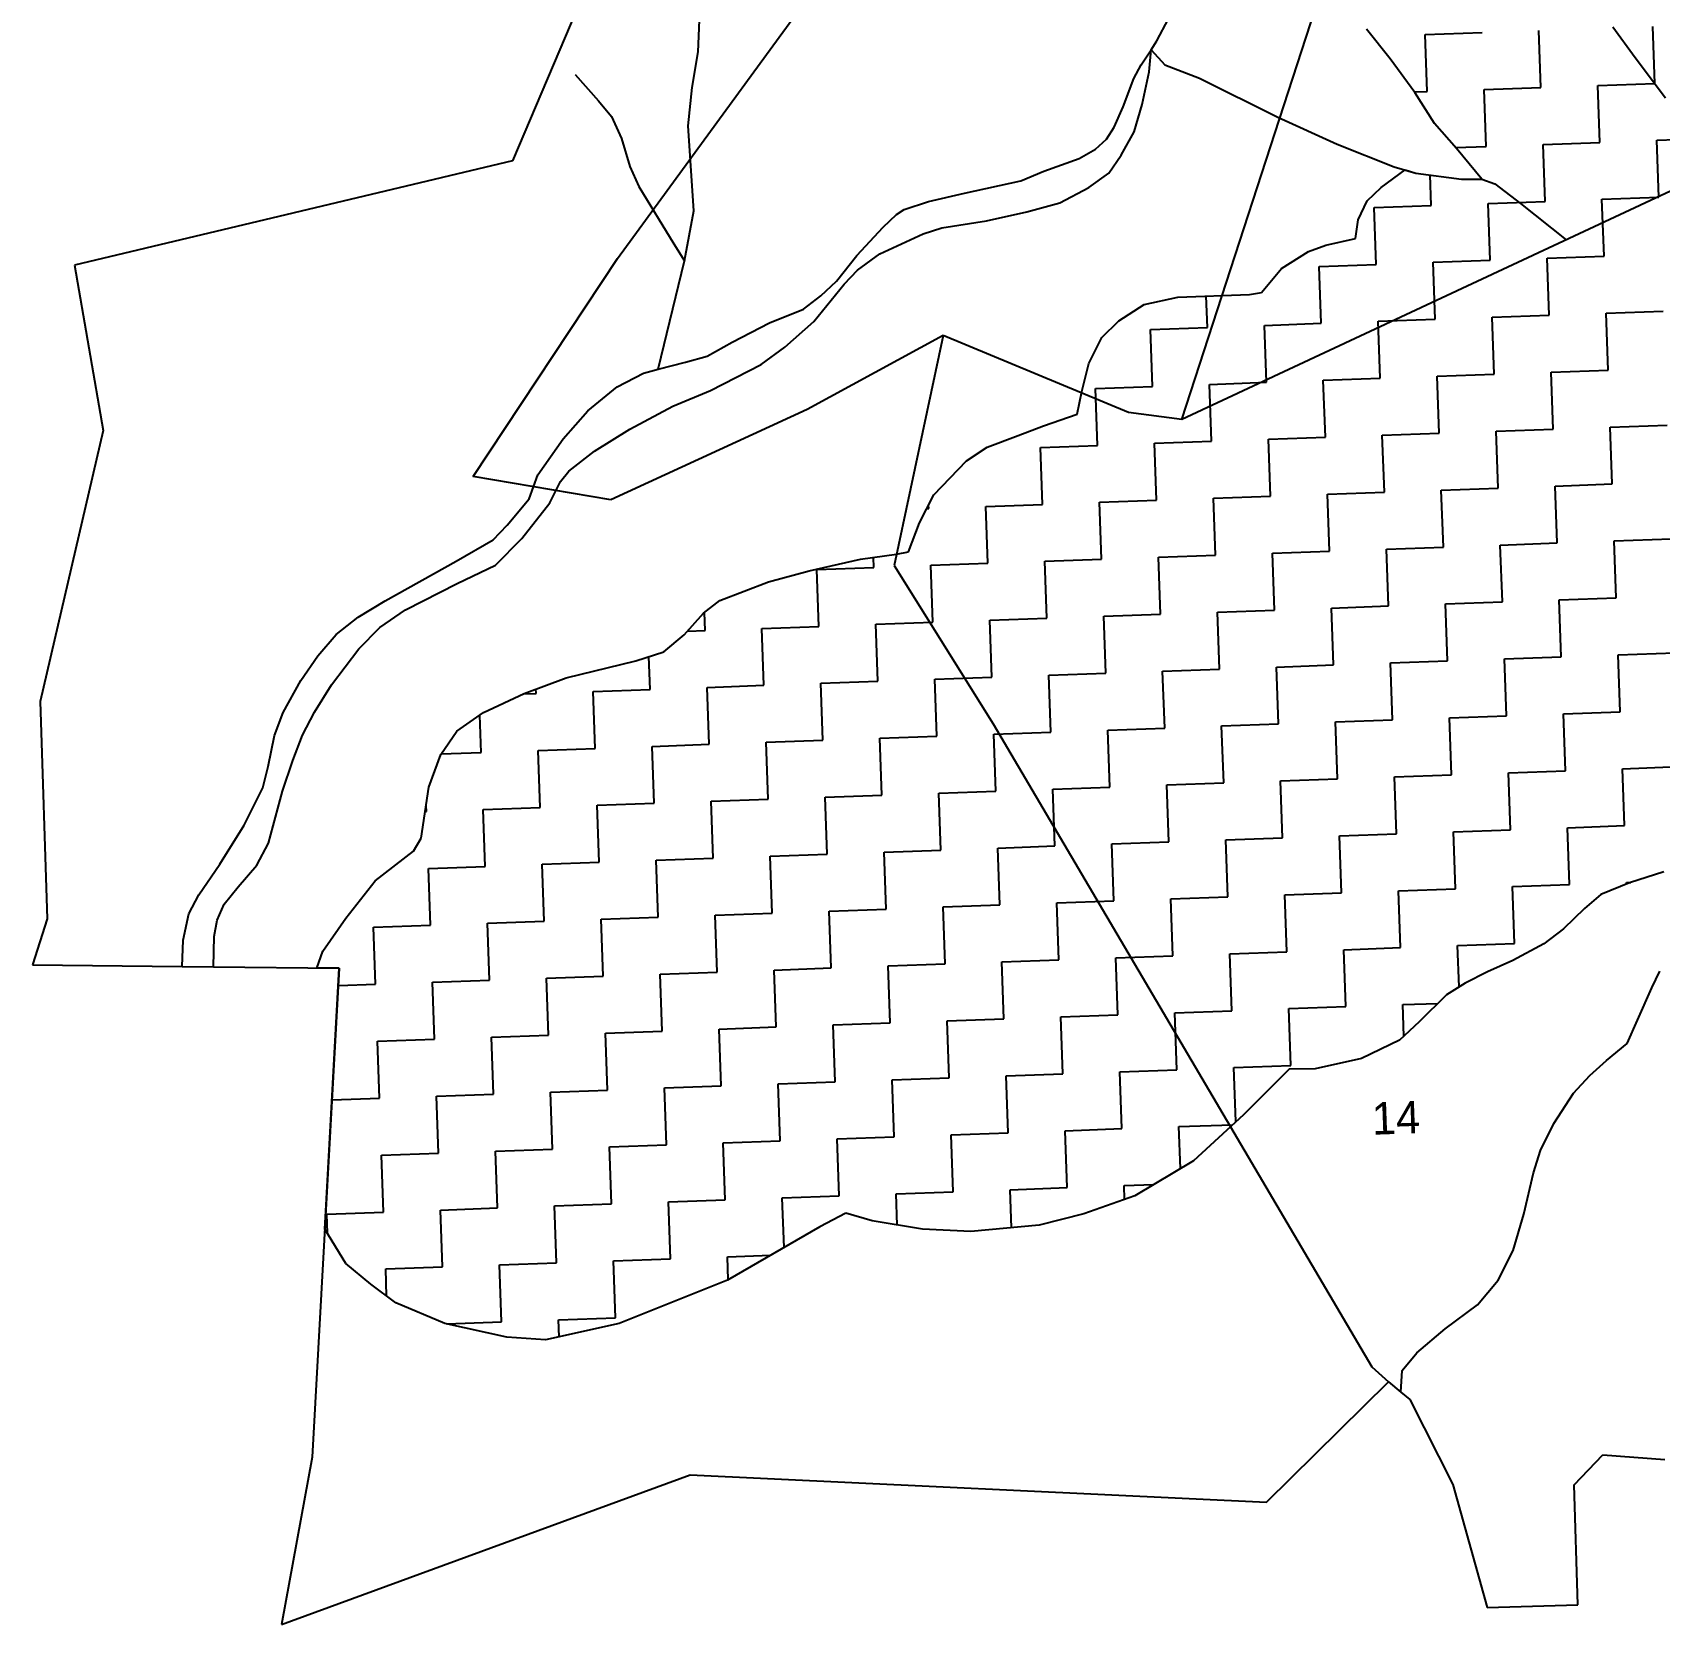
# Model space of a CAD drawing. Header units: metres. Extents: x 267220 to 268866, y 2134324 to 2136627.
# Drawn here: x 267843.1 to 268275.5, y 2134813.9 to 2135237.1 of the extents above; entities that cross this region are included whole.
import ezdxf

# ---------------------------------------------------------------- set-up
doc = ezdxf.new("R2010")
doc.units = ezdxf.units.M
for name, color, linetype in [('LINE_WATER', 4, 'Continuous'), ('POLY_HATCH', 12, 'Continuous'), ('POLY_PARCEL', 6, 'Continuous'), ('TEXT_PARCEL', 7, 'Continuous'), ('V_BOUND_LINE', 7, 'Continuous')]:
    doc.layers.add(name, color=color, linetype=linetype)
doc.styles.add('TEXT_MAP', font='')
doc.styles.get('TEXT_MAP').set_extended_font_data('Kruti Dev 050')

msp = doc.modelspace()

# ---------------------------------------------------------------- linework, layer by layer
at = {"layer": 'LINE_WATER'}
for p, q in [((268019.96, 2135231.97), (268020.76, 2135250.24)), ((268141.9, 2135234.82), (268144.95, 2135240.71)), ((268263.05, 2135238.61), (268268.97, 2135230.39)), ((268140.35, 2135232.47), (268141.9, 2135234.82)), ((268018.36, 2135222.49), (268019.96, 2135231.97)), ((268137.69, 2135228.45), (268140.35, 2135232.47)), ((268139.88, 2135226.61), (268140.35, 2135232.47)), ((268140.35, 2135232.47), (268144.05, 2135228.44)), ((268268.97, 2135230.39), (268277.09, 2135219.67)), ((267987.27, 2135225.92), (267993.47, 2135218.87)), ((268135.74, 2135224.82), (268137.69, 2135228.45)), ((268137.95, 2135217.97), (268139.88, 2135226.61)), ((268144.05, 2135228.44), (268153.26, 2135224.91)), ((268017.28, 2135212.3), (268018.36, 2135222.49)), ((268132.9, 2135217.31), (268135.74, 2135224.82)), ((268153.26, 2135224.91), (268174.01, 2135214.59)), ((267993.47, 2135218.87), (267996.93, 2135214.7)), ((268130.57, 2135211.9), (268132.9, 2135217.31)), ((268135.83, 2135210.64), (268137.95, 2135217.97)), ((267996.93, 2135214.7), (267999.62, 2135208.85)), ((268174.01, 2135214.59), (268189.78, 2135207.37)), ((267999.62, 2135208.85), (268001.86, 2135201.49)), ((268018.81, 2135189.64), (268017.28, 2135212.3)), ((268125.59, 2135206.09), (268128.46, 2135208.71)), ((268128.46, 2135208.71), (268130.57, 2135211.9)), ((268132.36, 2135204.45), (268135.83, 2135210.64)), ((268121.23, 2135203.57), (268125.59, 2135206.09)), ((268129.1, 2135199.72), (268132.36, 2135204.45)), ((268189.78, 2135207.37), (268204.99, 2135201.33)), ((268001.86, 2135201.49), (268004.2, 2135196.12)), ((268105.74, 2135197.6), (268111.87, 2135200.19)), ((268111.87, 2135200.19), (268121.23, 2135203.57)), ((268123.83, 2135195.91), (268129.1, 2135199.72)), ((268204.99, 2135201.33), (268210.73, 2135199.71)), ((268210.73, 2135199.71), (268222.82, 2135198.1)), ((268004.2, 2135196.12), (268013.51, 2135180.93)), ((268090.73, 2135194.4), (268105.74, 2135197.6)), ((268116.06, 2135191.8), (268123.83, 2135195.91)), ((268222.82, 2135198.1), (268228.28, 2135198.07)), ((268228.28, 2135198.07), (268231.73, 2135196.83)), ((268231.73, 2135196.83), (268238.5, 2135191.62)), ((268074.74, 2135189.98), (268081.18, 2135192.13)), ((268081.18, 2135192.13), (268090.73, 2135194.4)), ((268107.31, 2135189.38), (268116.06, 2135191.8)), ((268238.5, 2135191.62), (268250.66, 2135181.92)), ((268016.32, 2135176.33), (268018.81, 2135189.64)), ((268069.12, 2135185.33), (268072.71, 2135188.72)), ((268072.71, 2135188.72), (268074.74, 2135189.98)), ((268084.77, 2135185.15), (268096.57, 2135187.02)), ((268096.57, 2135187.02), (268107.31, 2135189.38)), ((268062.13, 2135177.83), (268069.12, 2135185.33)), ((268068.26, 2135178.23), (268079.81, 2135183.52)), ((268079.81, 2135183.52), (268084.77, 2135185.15)), ((268013.51, 2135180.93), (268016.32, 2135176.33)), ((268062.35, 2135173.93), (268068.26, 2135178.23)), ((268009.34, 2135147.56), (268016.32, 2135176.33)), ((268056.74, 2135170.97), (268062.13, 2135177.83)), ((268058.79, 2135170.18), (268062.35, 2135173.93)), ((268050.7, 2135160.26), (268058.79, 2135170.18)), ((268052.58, 2135167.11), (268056.74, 2135170.97)), ((268047.97, 2135163.54), (268052.58, 2135167.11)), ((268038.91, 2135159.89), (268047.97, 2135163.54)), ((268029.01, 2135154.79), (268038.91, 2135159.89)), ((268043.03, 2135153.4), (268050.7, 2135160.26)), ((268022.33, 2135151), (268029.01, 2135154.79)), ((268036.73, 2135148.82), (268043.03, 2135153.4)), ((268009.34, 2135147.56), (268016.6, 2135149.46)), ((268016.6, 2135149.46), (268022.33, 2135151)), ((268023.26, 2135141.88), (268036.73, 2135148.82)), ((267998.46, 2135142.89), (268005.44, 2135146.54)), ((268005.44, 2135146.54), (268009.34, 2135147.56)), ((267990.68, 2135136.54), (267998.46, 2135142.89)), ((268013.25, 2135137.7), (268023.26, 2135141.88)), ((267984.13, 2135129.04), (267990.68, 2135136.54)), ((268001.86, 2135131.62), (268013.25, 2135137.7)), ((267992.44, 2135125.81), (268001.86, 2135131.62)), ((267977.36, 2135119.47), (267984.13, 2135129.04)), ((267985.64, 2135120.43), (267992.44, 2135125.81)), ((267975.07, 2135113.09), (267977.36, 2135119.47)), ((267980.53, 2135112.07), (267983.36, 2135117.71)), ((267983.36, 2135117.71), (267985.64, 2135120.43)), ((267969.24, 2135106.07), (267975.07, 2135113.09)), ((267973.08, 2135102.57), (267980.53, 2135112.07)), ((267965.53, 2135102.23), (267969.24, 2135106.07)), ((267955.65, 2135096.55), (267965.53, 2135102.23)), ((267966.08, 2135095.47), (267973.08, 2135102.57)), ((267936.76, 2135085.95), (267955.65, 2135096.55)), ((267955.96, 2135090.62), (267966.08, 2135095.47)), ((267942.23, 2135083.61), (267955.96, 2135090.62)), ((267929.65, 2135081.69), (267936.76, 2135085.95)), ((267935.41, 2135078.88), (267942.23, 2135083.61)), ((267923.74, 2135077.04), (267929.65, 2135081.69)), ((267929.81, 2135073.27), (267935.41, 2135078.88)), ((267918.91, 2135071.38), (267923.74, 2135077.04)), ((267914.4, 2135064.78), (267918.91, 2135071.38)), ((267922.5, 2135063.65), (267929.81, 2135073.27)), ((267909.66, 2135056.31), (267914.4, 2135064.78)), ((267918.01, 2135056.37), (267922.5, 2135063.65)), ((267907.36, 2135050.16), (267909.66, 2135056.31)), ((267914.8, 2135050.32), (267918.01, 2135056.37)), ((267905.73, 2135041.95), (267907.36, 2135050.16)), ((267912.27, 2135043.57), (267914.8, 2135050.32)), ((267904.3, 2135036.27), (267905.73, 2135041.95)), ((267909.52, 2135035.43), (267912.27, 2135043.57)), ((267899.32, 2135026.32), (267904.3, 2135036.27)), ((267905.8, 2135021.59), (267909.52, 2135035.43)), ((267892.87, 2135016.01), (267899.32, 2135026.32)), ((267902.71, 2135015.68), (267905.8, 2135021.59)), ((267887.24, 2135007.81), (267892.87, 2135016.01)), ((267897.77, 2135009.96), (267902.71, 2135015.68)), ((267893.98, 2135005.34), (267897.77, 2135009.96)), ((267884.6, 2135002.83), (267887.24, 2135007.81)), ((267892.15, 2135001.12), (267893.98, 2135005.34)), ((267883.07, 2134995.81), (267884.6, 2135002.83)), ((267891.38, 2134996.75), (267892.15, 2135001.12)), ((267891.15, 2134988.68), (267891.38, 2134996.75)), ((267882.88, 2134988.78), (267883.07, 2134995.81)), ((268273.4, 2134983.08), (268275.59, 2134987.58)), ((268269.61, 2134974.55), (268273.4, 2134983.08)), ((268266.88, 2134968.32), (268269.61, 2134974.55)), ((268261.37, 2134963.81), (268266.88, 2134968.32)), ((268256.97, 2134959.79), (268261.37, 2134963.81)), ((268252.59, 2134955.09), (268256.97, 2134959.79)), ((268247.42, 2134947.07), (268252.59, 2134955.09)), ((268243.82, 2134939.91), (268247.42, 2134947.07)), ((268241.99, 2134933.94), (268243.82, 2134939.91)), ((268239.43, 2134922.95), (268241.99, 2134933.94)), ((268236.59, 2134913.31), (268239.43, 2134922.95)), ((268232.56, 2134905.44), (268236.59, 2134913.31)), ((268227.11, 2134898.89), (268232.56, 2134905.44)), ((268218.48, 2134892.45), (268227.11, 2134898.89)), ((268210.99, 2134886.06), (268218.48, 2134892.45)), ((268207.06, 2134881.37), (268210.99, 2134886.06)), ((268206.77, 2134875.64), (268207.06, 2134881.37))]:
    msp.add_line(p, q, dxfattribs=at)
at = {"layer": 'POLY_HATCH', "linetype": 'Continuous'}
for p, q in [((268274.25, 2135223.55), (268273.71, 2135238.69)), ((268213.16, 2135236.52), (268228.3, 2135237.06)), ((268213.7, 2135221.39), (268213.16, 2135236.52)), ((268243.97, 2135222.47), (268243.43, 2135237.6)), ((268210.33, 2135221.27), (268213.7, 2135221.39)), ((268228.84, 2135221.93), (268243.97, 2135222.47)), ((268229.38, 2135206.79), (268228.84, 2135221.93)), ((268259.11, 2135223.01), (268274.25, 2135223.55)), ((268259.65, 2135207.87), (268259.11, 2135223.01)), ((268274.79, 2135208.41), (268289.92, 2135208.95)), ((268275.33, 2135193.28), (268274.79, 2135208.41)), ((268221.3, 2135206.5), (268229.38, 2135206.79)), ((268244.52, 2135207.33), (268259.65, 2135207.87)), ((268245.06, 2135192.19), (268244.52, 2135207.33)), ((268214.78, 2135191.11), (268214.49, 2135199.21)), ((268199.65, 2135190.57), (268214.78, 2135191.11)), ((268229.92, 2135191.65), (268245.06, 2135192.19)), ((268230.46, 2135176.52), (268229.92, 2135191.65)), ((268260.19, 2135192.74), (268275.33, 2135193.28)), ((268260.73, 2135177.6), (268260.19, 2135192.74)), ((268200.19, 2135175.44), (268199.65, 2135190.57)), ((268185.05, 2135174.89), (268200.19, 2135175.44)), ((268185.59, 2135159.76), (268185.05, 2135174.89)), ((268215.32, 2135175.98), (268230.46, 2135176.52)), ((268215.87, 2135160.84), (268215.32, 2135175.98)), ((268245.6, 2135177.06), (268260.73, 2135177.6)), ((268246.14, 2135161.92), (268245.6, 2135177.06)), ((268155.32, 2135158.68), (268155.02, 2135166.97)), ((268200.73, 2135160.3), (268215.87, 2135160.84)), ((268231, 2135161.38), (268246.14, 2135161.92)), ((268231.54, 2135146.24), (268231, 2135161.38)), ((268261.27, 2135162.46), (268276.41, 2135163)), ((268261.82, 2135147.33), (268261.27, 2135162.46)), ((268140.18, 2135158.13), (268155.32, 2135158.68)), ((268140.72, 2135143), (268140.18, 2135158.13)), ((268170.46, 2135159.22), (268185.59, 2135159.76)), ((268171, 2135144.08), (268170.46, 2135159.22)), ((268201.27, 2135145.16), (268200.73, 2135160.3)), ((268155.86, 2135143.54), (268171, 2135144.08)), ((268156.4, 2135128.4), (268155.86, 2135143.54)), ((268186.13, 2135144.62), (268201.27, 2135145.16)), ((268186.67, 2135129.48), (268186.13, 2135144.62)), ((268216.41, 2135145.7), (268231.54, 2135146.24)), ((268216.95, 2135130.57), (268216.41, 2135145.7)), ((268246.68, 2135146.79), (268261.82, 2135147.33)), ((268247.22, 2135131.65), (268246.68, 2135146.79)), ((268125.59, 2135142.46), (268140.72, 2135143)), ((268126.13, 2135127.32), (268125.59, 2135142.46)), ((268201.81, 2135130.03), (268216.95, 2135130.57)), ((268232.08, 2135131.11), (268247.22, 2135131.65)), ((268232.62, 2135115.97), (268232.08, 2135131.11)), ((268262.36, 2135132.19), (268277.49, 2135132.73)), ((268262.9, 2135117.05), (268262.36, 2135132.19)), ((268095.84, 2135126.24), (268095.85, 2135126.24)), ((268095.85, 2135126.24), (268095.85, 2135126.25)), ((268110.99, 2135126.78), (268126.13, 2135127.32)), ((268111.53, 2135111.64), (268110.99, 2135126.78)), ((268141.26, 2135127.86), (268156.4, 2135128.4)), ((268141.81, 2135112.73), (268141.26, 2135127.86)), ((268171.54, 2135128.94), (268186.67, 2135129.48)), ((268172.08, 2135113.81), (268171.54, 2135128.94)), ((268202.35, 2135114.89), (268201.81, 2135130.03)), ((268156.94, 2135113.27), (268172.08, 2135113.81)), ((268157.48, 2135098.13), (268156.94, 2135113.27)), ((268187.22, 2135114.35), (268202.35, 2135114.89)), ((268187.76, 2135099.21), (268187.22, 2135114.35)), ((268217.49, 2135115.43), (268232.62, 2135115.97)), ((268218.03, 2135100.29), (268217.49, 2135115.43)), ((268247.76, 2135116.51), (268262.9, 2135117.05)), ((268248.3, 2135101.38), (268247.76, 2135116.51)), ((268080.8, 2135110.55), (268081.26, 2135110.56)), ((268081.26, 2135110.56), (268081.23, 2135111.38)), ((268096.4, 2135111.1), (268111.53, 2135111.64)), ((268096.94, 2135095.97), (268096.4, 2135111.1)), ((268126.67, 2135112.18), (268141.81, 2135112.73)), ((268127.21, 2135097.05), (268126.67, 2135112.18)), ((268202.89, 2135099.75), (268218.03, 2135100.29)), ((268233.17, 2135100.83), (268248.3, 2135101.38)), ((268233.71, 2135085.7), (268233.17, 2135100.83)), ((268263.44, 2135101.92), (268278.58, 2135102.46)), ((268263.98, 2135086.78), (268263.44, 2135101.92)), ((268066.66, 2135094.88), (268066.57, 2135097.52)), ((268081.8, 2135095.43), (268096.94, 2135095.97)), ((268112.07, 2135096.51), (268127.21, 2135097.05)), ((268112.61, 2135081.37), (268112.07, 2135096.51)), ((268142.35, 2135097.59), (268157.48, 2135098.13)), ((268142.89, 2135082.45), (268142.35, 2135097.59)), ((268172.62, 2135098.67), (268187.76, 2135099.21)), ((268173.16, 2135083.53), (268172.62, 2135098.67)), ((268203.43, 2135084.62), (268202.89, 2135099.75)), ((268051.53, 2135094.34), (268066.66, 2135094.88)), ((268052.07, 2135079.21), (268051.53, 2135094.34)), ((268082.34, 2135080.29), (268081.8, 2135095.43)), ((268021.8, 2135078.12), (268021.63, 2135082.89)), ((268158.02, 2135082.99), (268173.16, 2135083.53)), ((268158.56, 2135067.86), (268158.02, 2135082.99)), ((268188.3, 2135084.08), (268203.43, 2135084.62)), ((268188.84, 2135068.94), (268188.3, 2135084.08)), ((268218.57, 2135085.16), (268233.71, 2135085.7)), ((268219.11, 2135070.02), (268218.57, 2135085.16)), ((268248.84, 2135086.24), (268263.98, 2135086.78)), ((268249.38, 2135071.1), (268248.84, 2135086.24)), ((268036.93, 2135078.67), (268052.07, 2135079.21)), ((268037.47, 2135063.53), (268036.93, 2135078.67)), ((268067.2, 2135079.75), (268082.34, 2135080.29)), ((268067.75, 2135064.61), (268067.2, 2135079.75)), ((268097.48, 2135080.83), (268112.61, 2135081.37)), ((268098.02, 2135065.69), (268097.48, 2135080.83)), ((268127.75, 2135081.91), (268142.89, 2135082.45)), ((268128.29, 2135066.77), (268127.75, 2135081.91)), ((268017.14, 2135077.96), (268021.8, 2135078.12)), ((268007.2, 2135062.45), (268006.89, 2135071.19)), ((268203.97, 2135069.48), (268219.11, 2135070.02)), ((268234.25, 2135070.56), (268249.38, 2135071.1)), ((268234.79, 2135055.43), (268234.25, 2135070.56)), ((268264.52, 2135071.64), (268279.66, 2135072.18)), ((268265.06, 2135056.51), (268264.52, 2135071.64)), ((268082.88, 2135065.15), (268098.02, 2135065.69)), ((268113.16, 2135066.23), (268128.29, 2135066.77)), ((268113.7, 2135051.1), (268113.16, 2135066.23)), ((268143.43, 2135067.32), (268158.56, 2135067.86)), ((268143.97, 2135052.18), (268143.43, 2135067.32)), ((268173.7, 2135068.4), (268188.84, 2135068.94)), ((268174.24, 2135053.26), (268173.7, 2135068.4)), ((268204.52, 2135054.34), (268203.97, 2135069.48)), ((267973.37, 2135061.24), (267976.93, 2135061.37)), ((267976.93, 2135061.37), (267976.88, 2135062.57)), ((267992.06, 2135061.91), (268007.2, 2135062.45)), ((267992.6, 2135046.77), (267992.06, 2135061.91)), ((268022.34, 2135062.99), (268037.47, 2135063.53)), ((268022.88, 2135047.85), (268022.34, 2135062.99)), ((268052.61, 2135064.07), (268067.75, 2135064.61)), ((268053.15, 2135048.93), (268052.61, 2135064.07)), ((268083.42, 2135050.02), (268082.88, 2135065.15)), ((267962.33, 2135045.69), (267961.98, 2135055.62)), ((268159.11, 2135052.72), (268174.24, 2135053.26)), ((268159.65, 2135037.58), (268159.11, 2135052.72)), ((268189.38, 2135053.8), (268204.52, 2135054.34)), ((268189.92, 2135038.67), (268189.38, 2135053.8)), ((268219.65, 2135054.88), (268234.79, 2135055.43)), ((268220.19, 2135039.75), (268219.65, 2135054.88)), ((268249.92, 2135055.97), (268265.06, 2135056.51)), ((268250.47, 2135040.83), (268249.92, 2135055.97)), ((268038.01, 2135048.39), (268053.15, 2135048.93)), ((268038.55, 2135033.26), (268038.01, 2135048.39)), ((268068.29, 2135049.47), (268083.42, 2135050.02)), ((268068.83, 2135034.34), (268068.29, 2135049.47)), ((268098.56, 2135050.56), (268113.7, 2135051.1)), ((268099.1, 2135035.42), (268098.56, 2135050.56)), ((268128.83, 2135051.64), (268143.97, 2135052.18)), ((268129.37, 2135036.5), (268128.83, 2135051.64)), ((267951.64, 2135045.31), (267962.33, 2135045.69)), ((267977.47, 2135046.23), (267992.6, 2135046.77)), ((267978.01, 2135031.09), (267977.47, 2135046.23)), ((268007.74, 2135047.31), (268022.88, 2135047.85)), ((268008.28, 2135032.17), (268007.74, 2135047.31)), ((268205.06, 2135039.21), (268220.19, 2135039.75)), ((268235.33, 2135040.29), (268250.47, 2135040.83)), ((268235.87, 2135025.15), (268235.33, 2135040.29)), ((268265.6, 2135041.37), (268280.74, 2135041.91)), ((268266.14, 2135026.23), (268265.6, 2135041.37)), ((268083.96, 2135034.88), (268099.1, 2135035.42)), ((268114.24, 2135035.96), (268129.37, 2135036.5)), ((268114.78, 2135020.82), (268114.24, 2135035.96)), ((268144.51, 2135037.04), (268159.65, 2135037.58)), ((268145.05, 2135021.91), (268144.51, 2135037.04)), ((268174.78, 2135038.12), (268189.92, 2135038.67)), ((268175.32, 2135022.99), (268174.78, 2135038.12)), ((268205.6, 2135024.07), (268205.06, 2135039.21)), ((267947.74, 2135030.01), (267947.68, 2135031.59)), ((267962.87, 2135030.55), (267978.01, 2135031.09)), ((267993.15, 2135031.63), (268008.28, 2135032.17)), ((267993.69, 2135016.5), (267993.15, 2135031.63)), ((268023.42, 2135032.72), (268038.55, 2135033.26)), ((268023.96, 2135017.58), (268023.42, 2135032.72)), ((268053.69, 2135033.8), (268068.83, 2135034.34)), ((268054.23, 2135018.66), (268053.69, 2135033.8)), ((268084.51, 2135019.74), (268083.96, 2135034.88)), ((267947.43, 2135030), (267947.74, 2135030.01)), ((267963.41, 2135015.41), (267962.87, 2135030.55)), ((268160.19, 2135022.45), (268175.32, 2135022.99)), ((268160.73, 2135007.31), (268160.19, 2135022.45)), ((268190.46, 2135023.53), (268205.6, 2135024.07)), ((268191, 2135008.39), (268190.46, 2135023.53)), ((268220.73, 2135024.61), (268235.87, 2135025.15)), ((268221.27, 2135009.47), (268220.73, 2135024.61)), ((268251.01, 2135025.69), (268266.14, 2135026.23)), ((268251.55, 2135010.56), (268251.01, 2135025.69)), ((268039.1, 2135018.12), (268054.23, 2135018.66)), ((268039.64, 2135002.98), (268039.1, 2135018.12)), ((268069.37, 2135019.2), (268084.51, 2135019.74)), ((268069.91, 2135004.07), (268069.37, 2135019.2)), ((268099.64, 2135020.28), (268114.78, 2135020.82)), ((268100.18, 2135005.15), (268099.64, 2135020.28)), ((268129.91, 2135021.37), (268145.05, 2135021.91)), ((268130.46, 2135006.23), (268129.91, 2135021.37)), ((267948.28, 2135014.87), (267963.41, 2135015.41)), ((267948.82, 2134999.74), (267948.28, 2135014.87)), ((267978.55, 2135015.96), (267993.69, 2135016.5)), ((267979.09, 2135000.82), (267978.55, 2135015.96)), ((268008.82, 2135017.04), (268023.96, 2135017.58)), ((268009.36, 2135001.9), (268008.82, 2135017.04)), ((268206.14, 2135008.93), (268221.27, 2135009.47)), ((268236.41, 2135010.02), (268251.55, 2135010.56)), ((268236.95, 2134994.88), (268236.41, 2135010.02)), ((268266.68, 2135011.1), (268267.88, 2135011.14)), ((268266.7, 2135010.7), (268266.68, 2135011.1)), ((268085.05, 2135004.61), (268100.18, 2135005.15)), ((268115.32, 2135005.69), (268130.46, 2135006.23)), ((268115.86, 2134990.55), (268115.32, 2135005.69)), ((268145.59, 2135006.77), (268160.73, 2135007.31)), ((268146.13, 2134991.63), (268145.59, 2135006.77)), ((268175.87, 2135007.85), (268191, 2135008.39)), ((268176.41, 2134992.72), (268175.87, 2135007.85)), ((268206.68, 2134993.8), (268206.14, 2135008.93)), ((267963.95, 2135000.28), (267979.09, 2135000.82)), ((267994.23, 2135001.36), (268009.36, 2135001.9)), ((267994.77, 2134986.22), (267994.23, 2135001.36)), ((268024.5, 2135002.44), (268039.64, 2135002.98)), ((268025.04, 2134987.31), (268024.5, 2135002.44)), ((268054.77, 2135003.52), (268069.91, 2135004.07)), ((268055.31, 2134988.39), (268054.77, 2135003.52)), ((268085.59, 2134989.47), (268085.05, 2135004.61)), ((267933.68, 2134999.2), (267948.82, 2134999.74)), ((267934.22, 2134984.06), (267933.68, 2134999.2)), ((267964.5, 2134985.14), (267963.95, 2135000.28)), ((268161.27, 2134992.17), (268176.41, 2134992.72)), ((268161.81, 2134977.04), (268161.27, 2134992.17)), ((268191.54, 2134993.26), (268206.68, 2134993.8)), ((268192.08, 2134978.12), (268191.54, 2134993.26)), ((268221.82, 2134994.34), (268236.95, 2134994.88)), ((268222.21, 2134983.35), (268221.82, 2134994.34)), ((268040.18, 2134987.85), (268055.31, 2134988.39)), ((268040.72, 2134972.71), (268040.18, 2134987.85)), ((268070.45, 2134988.93), (268085.59, 2134989.47)), ((268070.99, 2134973.79), (268070.45, 2134988.93)), ((268100.72, 2134990.01), (268115.86, 2134990.55)), ((268101.26, 2134974.87), (268100.72, 2134990.01)), ((268131, 2134991.09), (268146.13, 2134991.63)), ((268131.54, 2134975.96), (268131, 2134991.09)), ((267924.35, 2134983.71), (267934.22, 2134984.06)), ((267949.36, 2134984.6), (267964.5, 2134985.14)), ((267949.9, 2134969.46), (267949.36, 2134984.6)), ((267979.63, 2134985.68), (267994.77, 2134986.22)), ((267980.17, 2134970.55), (267979.63, 2134985.68)), ((268009.9, 2134986.76), (268025.04, 2134987.31)), ((268010.45, 2134971.63), (268009.9, 2134986.76)), ((268207.22, 2134978.66), (268216.57, 2134978.99)), ((268086.13, 2134974.33), (268101.26, 2134974.87)), ((268116.4, 2134975.41), (268131.54, 2134975.96)), ((268116.94, 2134960.28), (268116.4, 2134975.41)), ((268146.67, 2134976.5), (268161.81, 2134977.04)), ((268147.22, 2134961.36), (268146.67, 2134976.5)), ((268176.95, 2134977.58), (268192.08, 2134978.12)), ((268177.49, 2134962.44), (268176.95, 2134977.58)), ((268207.52, 2134970.26), (268207.22, 2134978.66)), ((267965.04, 2134970.01), (267980.17, 2134970.55)), ((267995.31, 2134971.09), (268010.45, 2134971.63)), ((267995.85, 2134955.95), (267995.31, 2134971.09)), ((268025.58, 2134972.17), (268040.72, 2134972.71)), ((268026.12, 2134957.03), (268025.58, 2134972.17)), ((268055.86, 2134973.25), (268070.99, 2134973.79)), ((268056.4, 2134958.11), (268055.86, 2134973.25)), ((268086.67, 2134959.2), (268086.13, 2134974.33)), ((267934.76, 2134968.92), (267949.9, 2134969.46)), ((267935.3, 2134953.79), (267934.76, 2134968.92)), ((267965.58, 2134954.87), (267965.04, 2134970.01)), ((268162.35, 2134961.9), (268177.49, 2134962.44)), ((268162.86, 2134947.54), (268162.35, 2134961.9)), ((268041.26, 2134957.57), (268056.4, 2134958.11)), ((268041.8, 2134942.44), (268041.26, 2134957.57)), ((268071.53, 2134958.66), (268086.67, 2134959.2)), ((268072.07, 2134943.52), (268071.53, 2134958.66)), ((268101.81, 2134959.74), (268116.94, 2134960.28)), ((268102.35, 2134944.6), (268101.81, 2134959.74)), ((268132.08, 2134960.82), (268147.22, 2134961.36)), ((268132.62, 2134945.68), (268132.08, 2134960.82)), ((267922.67, 2134953.34), (267935.3, 2134953.79)), ((267950.44, 2134954.33), (267965.58, 2134954.87)), ((267950.98, 2134939.19), (267950.44, 2134954.33)), ((267980.71, 2134955.41), (267995.85, 2134955.95)), ((267981.25, 2134940.27), (267980.71, 2134955.41)), ((268010.99, 2134956.49), (268026.12, 2134957.03)), ((268011.53, 2134941.36), (268010.99, 2134956.49)), ((268087.21, 2134944.06), (268102.35, 2134944.6)), ((268117.48, 2134945.14), (268132.62, 2134945.68)), ((268118.02, 2134930.01), (268117.48, 2134945.14)), ((268147.76, 2134946.22), (268161.99, 2134946.73)), ((268148.15, 2134935.07), (268147.76, 2134946.22)), ((267966.12, 2134939.73), (267981.25, 2134940.27)), ((267996.39, 2134940.81), (268011.53, 2134941.36)), ((267996.93, 2134925.68), (267996.39, 2134940.81)), ((268026.66, 2134941.9), (268041.8, 2134942.44)), ((268027.2, 2134926.76), (268026.66, 2134941.9)), ((268056.94, 2134942.98), (268072.07, 2134943.52)), ((268057.48, 2134927.84), (268056.94, 2134942.98)), ((268087.75, 2134928.92), (268087.21, 2134944.06)), ((267935.84, 2134938.65), (267950.98, 2134939.19)), ((267936.39, 2134923.51), (267935.84, 2134938.65)), ((267966.66, 2134924.6), (267966.12, 2134939.73)), ((268042.34, 2134927.3), (268057.48, 2134927.84)), ((268042.81, 2134914.08), (268042.34, 2134927.3)), ((268072.61, 2134928.38), (268087.75, 2134928.92)), ((268072.91, 2134920.06), (268072.61, 2134928.38)), ((268102.89, 2134929.46), (268118.02, 2134930.01)), ((268103.25, 2134919.33), (268102.89, 2134929.46)), ((268133.16, 2134930.55), (268141.11, 2134930.83)), ((268133.29, 2134926.82), (268133.16, 2134930.55)), ((267921.25, 2134922.97), (267936.39, 2134923.51)), ((267921.43, 2134917.89), (267921.25, 2134922.97)), ((267951.52, 2134924.05), (267966.66, 2134924.6)), ((267952.06, 2134908.92), (267951.52, 2134924.05)), ((267981.8, 2134925.14), (267996.93, 2134925.68)), ((267982.34, 2134910), (267981.8, 2134925.14)), ((268012.07, 2134926.22), (268027.2, 2134926.76)), ((268012.61, 2134911.08), (268012.07, 2134926.22)), ((267967.2, 2134909.46), (267982.34, 2134910)), ((267997.47, 2134910.54), (268012.61, 2134911.08)), ((267998.01, 2134895.4), (267997.47, 2134910.54)), ((268027.75, 2134911.62), (268039.27, 2134912.04)), ((268027.96, 2134905.52), (268027.75, 2134911.62)), ((267936.93, 2134908.38), (267952.06, 2134908.92)), ((267937.18, 2134901.19), (267936.93, 2134908.38)), ((267967.74, 2134894.32), (267967.2, 2134909.46)), ((267953.21, 2134893.8), (267967.74, 2134894.32)), ((267982.88, 2134894.86), (267998.01, 2134895.4)), ((267983.04, 2134890.32), (267982.88, 2134894.86))]:
    msp.add_line(p, q, dxfattribs=at)
at = {"layer": 'POLY_HATCH'}
for p, q in [((268203.93, 2135230.07), (268197.64, 2135237.98)), ((268210.47, 2135221.09), (268203.93, 2135230.07)), ((268215.69, 2135212.92), (268210.47, 2135221.09)), ((268221.5, 2135206.27), (268215.69, 2135212.92)), ((268228.28, 2135198.07), (268221.5, 2135206.27)), ((268201.49, 2135195.84), (268207.88, 2135200.52)), ((268207.88, 2135200.52), (268210.73, 2135199.71)), ((268210.73, 2135199.71), (268222.82, 2135198.1)), ((268197.76, 2135192.28), (268201.49, 2135195.84)), ((268222.82, 2135198.1), (268228.28, 2135198.07)), ((268195.37, 2135187.27), (268197.76, 2135192.28)), ((268194.69, 2135182.32), (268195.37, 2135187.27)), ((268186.82, 2135180.53), (268194.69, 2135182.32)), ((268175.03, 2135174.33), (268182.16, 2135178.87)), ((268182.16, 2135178.87), (268186.82, 2135180.53)), ((268169.69, 2135167.92), (268175.03, 2135174.33)), ((268138.5, 2135164.77), (268147.44, 2135166.7)), ((268147.44, 2135166.7), (268166.49, 2135167.38)), ((268166.49, 2135167.38), (268169.69, 2135167.92)), ((268131.8, 2135160.46), (268138.5, 2135164.77)), ((268127.24, 2135156.01), (268131.8, 2135160.46)), ((268123.84, 2135149.04), (268127.24, 2135156.01)), ((268121.96, 2135141.68), (268123.84, 2135149.04)), ((268120.68, 2135135.64), (268121.96, 2135141.68)), ((268111.79, 2135132.54), (268120.68, 2135135.64)), ((268105.02, 2135129.94), (268111.79, 2135132.54)), ((268091.32, 2135123.23), (268096.77, 2135126.86)), ((268096.77, 2135126.86), (268105.02, 2135129.94)), ((268082.64, 2135114.14), (268091.32, 2135123.23)), ((268078.84, 2135106.72), (268082.64, 2135114.14)), ((268075.9, 2135099.01), (268078.84, 2135106.72)), ((268049.49, 2135093.99), (268063.1, 2135097.05)), ((268063.1, 2135097.05), (268072.7, 2135098.36)), ((268072.7, 2135098.36), (268075.9, 2135099.01)), ((268038.67, 2135091.03), (268049.49, 2135093.99)), ((268025.77, 2135086.07), (268038.67, 2135091.03)), ((268021.38, 2135082.7), (268025.77, 2135086.07)), ((268016.23, 2135076.95), (268021.38, 2135082.7)), ((268010.82, 2135072.47), (268016.23, 2135076.95)), ((267984.91, 2135065.54), (268003.4, 2135070.06)), ((268003.4, 2135070.06), (268010.82, 2135072.47)), ((267973.7, 2135061.39), (267984.91, 2135065.54)), ((267962.95, 2135056.29), (267973.7, 2135061.39)), ((267955.83, 2135051.33), (267962.95, 2135056.29)), ((267951.55, 2135045.17), (267955.83, 2135051.33)), ((267948.43, 2135036.49), (267951.55, 2135045.17)), ((267946.34, 2135022.92), (267948.43, 2135036.49)), ((267944.33, 2135019.42), (267946.34, 2135022.92)), ((267934.1, 2135011.55), (267944.33, 2135019.42)), ((268276.61, 2135013.92), (268267.5, 2135011.02)), ((267926.31, 2135001.63), (267934.1, 2135011.55)), ((268267.5, 2135011.02), (268259.89, 2135007.96)), ((268259.89, 2135007.96), (268255.52, 2135004.16)), ((267920.19, 2134992.84), (267926.31, 2135001.63)), ((268255.52, 2135004.16), (268249.92, 2134998.82)), ((268249.92, 2134998.82), (268244.71, 2134994.78)), ((267918.65, 2134988.37), (267920.19, 2134992.84)), ((268244.71, 2134994.78), (268236.5, 2134990.41)), ((267924.6, 2134988.3), (267918.65, 2134988.37)), ((267920.77, 2134918.98), (267924.6, 2134988.3)), ((268236.5, 2134990.41), (268229.75, 2134987.39)), ((268223.86, 2134984.39), (268218.83, 2134981.21)), ((268229.75, 2134987.39), (268223.86, 2134984.39)), ((268218.83, 2134981.21), (268211.58, 2134974.09)), ((268211.58, 2134974.09), (268206.39, 2134969.2)), ((268206.39, 2134969.2), (268196.28, 2134964.33)), ((268196.28, 2134964.33), (268183.94, 2134961.54)), ((268177.08, 2134961.51), (268164.87, 2134949.39)), ((268183.94, 2134961.54), (268177.08, 2134961.51)), ((268164.87, 2134949.39), (268151.59, 2134937.13)), ((268151.59, 2134937.13), (268136.06, 2134927.79)), ((268136.06, 2134927.79), (268122.51, 2134923.02)), ((268059.26, 2134923.23), (268052.31, 2134919.55)), ((268066.19, 2134921.22), (268059.26, 2134923.23)), ((268122.51, 2134923.02), (268110.61, 2134920.03)), ((267926.38, 2134909.8), (267920.77, 2134918.98)), ((268052.31, 2134919.55), (268027.74, 2134905.39)), ((268079.56, 2134918.92), (268066.19, 2134921.22)), ((268092.45, 2134918.31), (268079.56, 2134918.92)), ((268110.61, 2134920.03), (268092.45, 2134918.31)), ((267933, 2134904.35), (267926.38, 2134909.8)), ((267939.63, 2134899.35), (267933, 2134904.35)), ((268027.74, 2134905.39), (267998.99, 2134893.86)), ((267952.69, 2134893.92), (267939.63, 2134899.35)), ((267969.11, 2134890.22), (267952.69, 2134893.92)), ((267998.99, 2134893.86), (267979.43, 2134889.52)), ((267979.43, 2134889.52), (267969.11, 2134890.22))]:
    msp.add_line(p, q, dxfattribs=at)
at = {"layer": 'POLY_PARCEL'}
for p, q in [((268038.1, 2135231.26), (268109.1, 2135328.31)), ((268148.53, 2135134.18), (268193.49, 2135272.54)), ((267998.5, 2135176.99), (268038.1, 2135231.26)), ((268288.23, 2135199.49), (268148.53, 2135134.18)), ((267960.18, 2135119.05), (267998.5, 2135176.99)), ((268085.13, 2135156.49), (268048.97, 2135136.84)), ((268085.13, 2135156.49), (268072.06, 2135095.38)), ((268134.39, 2135136.1), (268085.13, 2135156.49)), ((268048.97, 2135136.84), (267996.75, 2135112.86)), ((268148.53, 2135134.18), (268134.39, 2135136.1)), ((267996.75, 2135112.86), (267960.18, 2135119.05)), ((268072.06, 2135095.38), (268098.34, 2135053.29)), ((268098.34, 2135053.29), (268199, 2134882.34)), ((268199, 2134882.34), (268203.49, 2134878.35))]:
    msp.add_line(p, q, dxfattribs=at)
at = {"layer": 'V_BOUND_LINE'}
for p, q in [((267996.86, 2135264.62), (267970.64, 2135202.96)), ((267970.64, 2135202.96), (267854.25, 2135175.26)), ((267854.25, 2135175.26), (267861.81, 2135131.27)), ((267861.81, 2135131.27), (267845.07, 2135059.23)), ((267845.07, 2135059.23), (267846.99, 2135001.46)), ((267846.99, 2135001.46), (267843.08, 2134989.23)), ((267843.08, 2134989.23), (267882.88, 2134988.78)), ((267882.88, 2134988.78), (267891.15, 2134988.68)), ((267891.15, 2134988.68), (267924.6, 2134988.3)), ((267924.6, 2134988.3), (267917.41, 2134858.39)), ((268171.05, 2134846.35), (268203.49, 2134878.35)), ((268203.49, 2134878.35), (268206.77, 2134875.64)), ((268206.77, 2134875.64), (268209.16, 2134873.68)), ((268209.16, 2134873.68), (268220.57, 2134851.12)), ((267917.41, 2134858.39), (267909.21, 2134813.88)), ((268252.79, 2134850.99), (268260.39, 2134859.01)), ((268260.39, 2134859.01), (268276.89, 2134857.7)), ((267909.21, 2134813.88), (268017.83, 2134853.65)), ((268017.83, 2134853.65), (268171.05, 2134846.35)), ((268220.57, 2134851.12), (268229.63, 2134818.37)), ((268253.8, 2134819.1), (268252.79, 2134850.99)), ((268229.63, 2134818.37), (268253.8, 2134819.1))]:
    msp.add_line(p, q, dxfattribs=at)

# ---------------------------------------------------------------- texts
at = {"layer": 'TEXT_PARCEL', "style": 'TEXT_MAP'}
msp.add_text('14', height=8.587, rotation=2.0468, dxfattribs=at).set_placement((268199.19, 2134944.05))

doc.saveas('drawing.dxf')
